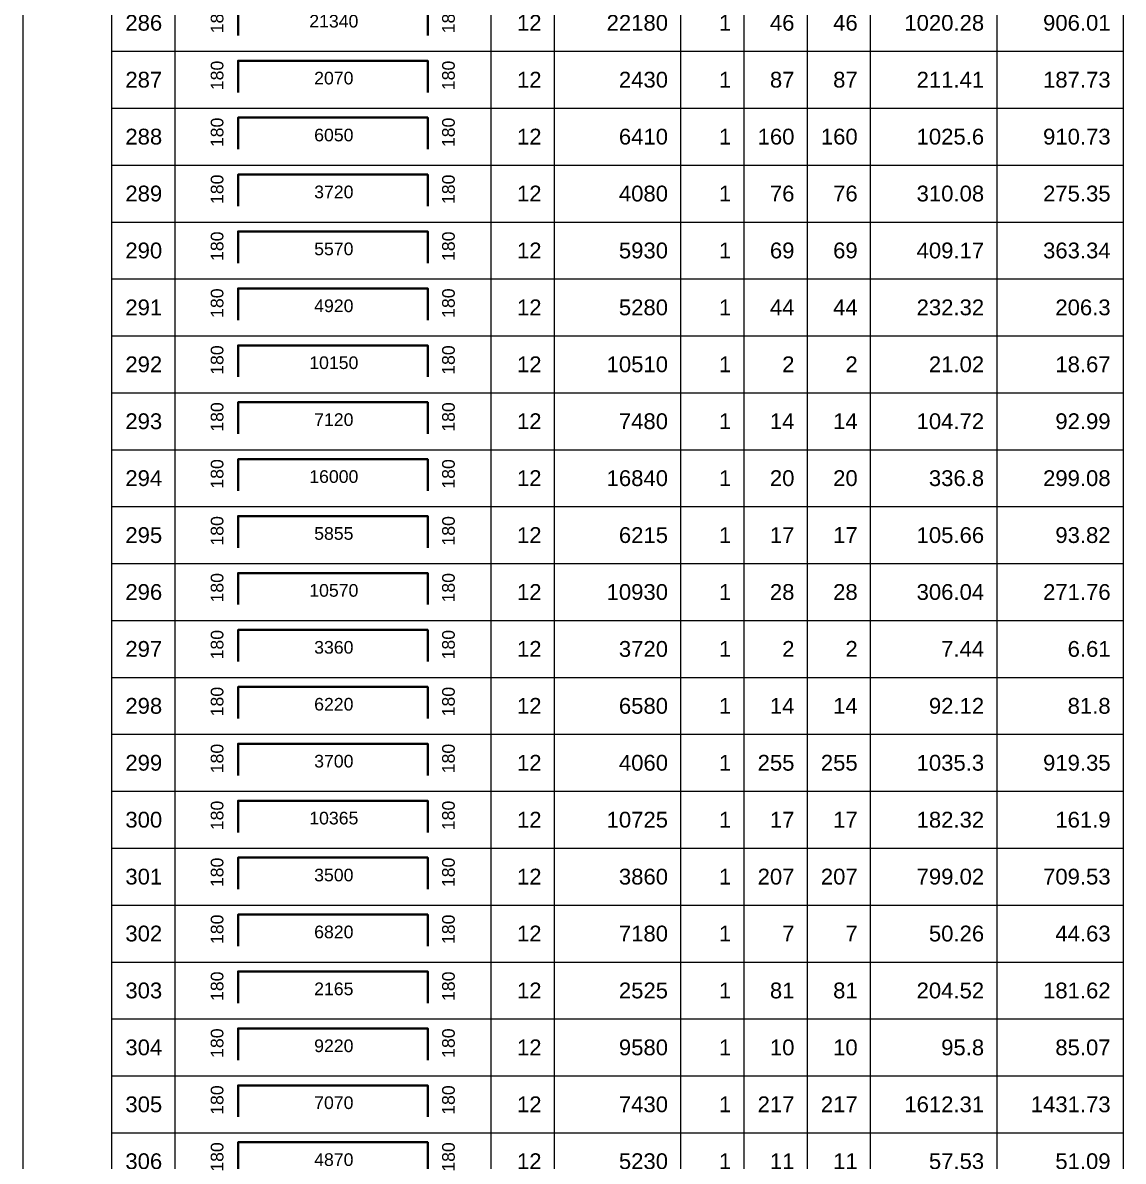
# Model space of a CAD drawing. Header units: millimetres. Extents: x -415354 to 883813, y -531490 to 486716.
# Drawn here: x 798740 to 816146, y -318640 to -300640 of the extents above; entities that cross this region are included whole.
import ezdxf
from ezdxf.enums import TextEntityAlignment as Align

# ---------------------------------------------------------------- set-up
doc = ezdxf.new("R2010")
doc.units = ezdxf.units.MM
doc.header["$MEASUREMENT"] = 0
for name, color, linetype, lineweight in [('NDC_FRAME', 7, 'Continuous', 20), ('NDC_S_REBAR', 4, 'Continuous', 35), ('NDC_S_VN TEXT', 7, 'Continuous', 20), ('NDC_Table', 3, 'Continuous', 20)]:
    doc.layers.add(name, color=color, linetype=linetype, lineweight=lineweight)
doc.styles.add('ARIAL', font='arial.ttf', dxfattribs={"width": 0.8})

# ---------------------------------------------------------------- blocks, each defined once
blk = doc.blocks.new('dang04')
at = {"layer": 'NDC_S_REBAR'}
blk.add_lwpolyline([(3405, -650), (3405, -150), (6405, -150), (6405, -650)], dxfattribs=at)
at = {"layer": 'NDC_Table'}
for p, q in [((0, 0), (0, -900)), ((1405, 0), (1405, -900)), ((2405, 0), (2405, -900)), ((7405, 0), (7405, -900)), ((8405, 0), (8405, -900)), ((10405, 0), (10405, -900)), ((11405, 0), (11405, -900)), ((12405, 0), (12405, -900)), ((13405, 0), (13405, -900)), ((15405, 0), (15405, -900)), ((17405, 0), (17405, -900)), ((1405, -900), (17405, -900))]:
    blk.add_line(p, q, dxfattribs=at)
at = {"layer": 'NDC_S_VN TEXT', "style": 'ARIAL'}
for p in [(3073, -150), (6733, -150)]:
    blk.add_attdef('D03', text='', height=200, rotation=90, dxfattribs=at).set_placement(p, align=Align.MIDDLE_RIGHT)
for p in [(2205, -450), (8205, -450), (10205, -450), (11205, -450), (12205, -450), (13205, -450), (15205, -450), (17205, -450)]:
    blk.add_attdef('D03', text='', height=250, dxfattribs=at).set_placement(p, align=Align.MIDDLE_RIGHT)
blk.add_attdef('D03', text='', height=200, dxfattribs=at).set_placement((4920, -425), align=Align.MIDDLE_CENTER)

msp = doc.modelspace()

# ---------------------------------------------------------------- block references
at = {"layer": 'NDC_FRAME'}
ref = msp.add_blockref('dang04', (798740.5, -300190.5), dxfattribs=at)
ref.add_attrib('D03', '286', dxfattribs={"layer": 'NDC_S_VN TEXT', "height": 250, "style": 'ARIAL'}).set_placement((800945.8, -300640.5), align=Align.MIDDLE_RIGHT)
ref.add_attrib('D03', '180', dxfattribs={"layer": 'NDC_S_VN TEXT', "height": 200, "rotation": 90, "style": 'ARIAL'}).set_placement((801813.8, -300340.5), align=Align.MIDDLE_RIGHT)
ref.add_attrib('D03', '21340', dxfattribs={"layer": 'NDC_S_VN TEXT', "height": 200, "style": 'ARIAL'}).set_placement((803660.1, -300615.2), align=Align.MIDDLE_CENTER)
ref.add_attrib('D03', '180', dxfattribs={"layer": 'NDC_S_VN TEXT', "height": 200, "rotation": 90, "style": 'ARIAL'}).set_placement((805473, -300340.5), align=Align.MIDDLE_RIGHT)
ref.add_attrib('D03', '12', dxfattribs={"layer": 'NDC_S_VN TEXT', "height": 250, "style": 'ARIAL'}).set_placement((806945.8, -300640.5), align=Align.MIDDLE_RIGHT)
ref.add_attrib('D03', '22180', dxfattribs={"layer": 'NDC_S_VN TEXT', "height": 250, "style": 'ARIAL'}).set_placement((808945.8, -300640.5), align=Align.MIDDLE_RIGHT)
ref.add_attrib('D03', '1', dxfattribs={"layer": 'NDC_S_VN TEXT', "height": 250, "style": 'ARIAL'}).set_placement((809945.8, -300640.5), align=Align.MIDDLE_RIGHT)
ref.add_attrib('D03', '46', dxfattribs={"layer": 'NDC_S_VN TEXT', "height": 250, "style": 'ARIAL'}).set_placement((810945.8, -300640.5), align=Align.MIDDLE_RIGHT)
ref.add_attrib('D03', '46', dxfattribs={"layer": 'NDC_S_VN TEXT', "height": 250, "style": 'ARIAL'}).set_placement((811945.8, -300640.2), align=Align.MIDDLE_RIGHT)
ref.add_attrib('D03', '1020.28', dxfattribs={"layer": 'NDC_S_VN TEXT', "height": 250, "style": 'ARIAL'}).set_placement((813945.8, -300640.5), align=Align.MIDDLE_RIGHT)
ref.add_attrib('D03', '906.01', dxfattribs={"layer": 'NDC_S_VN TEXT', "height": 250, "style": 'ARIAL'}).set_placement((815945.8, -300640.5), align=Align.MIDDLE_RIGHT)
ref = msp.add_blockref('dang04', (798740.5, -301090.5), dxfattribs=at)
ref.add_attrib('D03', '287', dxfattribs={"layer": 'NDC_S_VN TEXT', "height": 250, "style": 'ARIAL'}).set_placement((800945.8, -301540.5), align=Align.MIDDLE_RIGHT)
ref.add_attrib('D03', '180', dxfattribs={"layer": 'NDC_S_VN TEXT', "height": 200, "rotation": 90, "style": 'ARIAL'}).set_placement((801813.8, -301240.5), align=Align.MIDDLE_RIGHT)
ref.add_attrib('D03', '2070', dxfattribs={"layer": 'NDC_S_VN TEXT', "height": 200, "style": 'ARIAL'}).set_placement((803660.1, -301515.2), align=Align.MIDDLE_CENTER)
ref.add_attrib('D03', '180', dxfattribs={"layer": 'NDC_S_VN TEXT', "height": 200, "rotation": 90, "style": 'ARIAL'}).set_placement((805473, -301240.5), align=Align.MIDDLE_RIGHT)
ref.add_attrib('D03', '12', dxfattribs={"layer": 'NDC_S_VN TEXT', "height": 250, "style": 'ARIAL'}).set_placement((806945.8, -301540.5), align=Align.MIDDLE_RIGHT)
ref.add_attrib('D03', '2430', dxfattribs={"layer": 'NDC_S_VN TEXT', "height": 250, "style": 'ARIAL'}).set_placement((808945.8, -301540.5), align=Align.MIDDLE_RIGHT)
ref.add_attrib('D03', '1', dxfattribs={"layer": 'NDC_S_VN TEXT', "height": 250, "style": 'ARIAL'}).set_placement((809945.8, -301540.5), align=Align.MIDDLE_RIGHT)
ref.add_attrib('D03', '87', dxfattribs={"layer": 'NDC_S_VN TEXT', "height": 250, "style": 'ARIAL'}).set_placement((810945.8, -301540.5), align=Align.MIDDLE_RIGHT)
ref.add_attrib('D03', '87', dxfattribs={"layer": 'NDC_S_VN TEXT', "height": 250, "style": 'ARIAL'}).set_placement((811945.8, -301540.2), align=Align.MIDDLE_RIGHT)
ref.add_attrib('D03', '211.41', dxfattribs={"layer": 'NDC_S_VN TEXT', "height": 250, "style": 'ARIAL'}).set_placement((813945.8, -301540.5), align=Align.MIDDLE_RIGHT)
ref.add_attrib('D03', '187.73', dxfattribs={"layer": 'NDC_S_VN TEXT', "height": 250, "style": 'ARIAL'}).set_placement((815945.8, -301540.5), align=Align.MIDDLE_RIGHT)
ref = msp.add_blockref('dang04', (798740.5, -301990.5), dxfattribs=at)
ref.add_attrib('D03', '288', dxfattribs={"layer": 'NDC_S_VN TEXT', "height": 250, "style": 'ARIAL'}).set_placement((800945.8, -302440.5), align=Align.MIDDLE_RIGHT)
ref.add_attrib('D03', '180', dxfattribs={"layer": 'NDC_S_VN TEXT', "height": 200, "rotation": 90, "style": 'ARIAL'}).set_placement((801813.8, -302140.5), align=Align.MIDDLE_RIGHT)
ref.add_attrib('D03', '6050', dxfattribs={"layer": 'NDC_S_VN TEXT', "height": 200, "style": 'ARIAL'}).set_placement((803660.1, -302415.2), align=Align.MIDDLE_CENTER)
ref.add_attrib('D03', '180', dxfattribs={"layer": 'NDC_S_VN TEXT', "height": 200, "rotation": 90, "style": 'ARIAL'}).set_placement((805473, -302140.5), align=Align.MIDDLE_RIGHT)
ref.add_attrib('D03', '12', dxfattribs={"layer": 'NDC_S_VN TEXT', "height": 250, "style": 'ARIAL'}).set_placement((806945.8, -302440.5), align=Align.MIDDLE_RIGHT)
ref.add_attrib('D03', '6410', dxfattribs={"layer": 'NDC_S_VN TEXT', "height": 250, "style": 'ARIAL'}).set_placement((808945.8, -302440.5), align=Align.MIDDLE_RIGHT)
ref.add_attrib('D03', '1', dxfattribs={"layer": 'NDC_S_VN TEXT', "height": 250, "style": 'ARIAL'}).set_placement((809945.8, -302440.5), align=Align.MIDDLE_RIGHT)
ref.add_attrib('D03', '160', dxfattribs={"layer": 'NDC_S_VN TEXT', "height": 250, "style": 'ARIAL'}).set_placement((810945.8, -302440.5), align=Align.MIDDLE_RIGHT)
ref.add_attrib('D03', '160', dxfattribs={"layer": 'NDC_S_VN TEXT', "height": 250, "style": 'ARIAL'}).set_placement((811945.8, -302440.2), align=Align.MIDDLE_RIGHT)
ref.add_attrib('D03', '1025.6', dxfattribs={"layer": 'NDC_S_VN TEXT', "height": 250, "style": 'ARIAL'}).set_placement((813945.8, -302440.5), align=Align.MIDDLE_RIGHT)
ref.add_attrib('D03', '910.73', dxfattribs={"layer": 'NDC_S_VN TEXT', "height": 250, "style": 'ARIAL'}).set_placement((815945.8, -302440.5), align=Align.MIDDLE_RIGHT)
ref = msp.add_blockref('dang04', (798740.5, -302890.5), dxfattribs=at)
ref.add_attrib('D03', '289', dxfattribs={"layer": 'NDC_S_VN TEXT', "height": 250, "style": 'ARIAL'}).set_placement((800945.8, -303340.5), align=Align.MIDDLE_RIGHT)
ref.add_attrib('D03', '180', dxfattribs={"layer": 'NDC_S_VN TEXT', "height": 200, "rotation": 90, "style": 'ARIAL'}).set_placement((801813.8, -303040.5), align=Align.MIDDLE_RIGHT)
ref.add_attrib('D03', '3720', dxfattribs={"layer": 'NDC_S_VN TEXT', "height": 200, "style": 'ARIAL'}).set_placement((803660.1, -303315.2), align=Align.MIDDLE_CENTER)
ref.add_attrib('D03', '180', dxfattribs={"layer": 'NDC_S_VN TEXT', "height": 200, "rotation": 90, "style": 'ARIAL'}).set_placement((805473, -303040.5), align=Align.MIDDLE_RIGHT)
ref.add_attrib('D03', '12', dxfattribs={"layer": 'NDC_S_VN TEXT', "height": 250, "style": 'ARIAL'}).set_placement((806945.8, -303340.5), align=Align.MIDDLE_RIGHT)
ref.add_attrib('D03', '4080', dxfattribs={"layer": 'NDC_S_VN TEXT', "height": 250, "style": 'ARIAL'}).set_placement((808945.8, -303340.5), align=Align.MIDDLE_RIGHT)
ref.add_attrib('D03', '1', dxfattribs={"layer": 'NDC_S_VN TEXT', "height": 250, "style": 'ARIAL'}).set_placement((809945.8, -303340.5), align=Align.MIDDLE_RIGHT)
ref.add_attrib('D03', '76', dxfattribs={"layer": 'NDC_S_VN TEXT', "height": 250, "style": 'ARIAL'}).set_placement((810945.8, -303340.5), align=Align.MIDDLE_RIGHT)
ref.add_attrib('D03', '76', dxfattribs={"layer": 'NDC_S_VN TEXT', "height": 250, "style": 'ARIAL'}).set_placement((811945.8, -303340.2), align=Align.MIDDLE_RIGHT)
ref.add_attrib('D03', '310.08', dxfattribs={"layer": 'NDC_S_VN TEXT', "height": 250, "style": 'ARIAL'}).set_placement((813945.8, -303340.5), align=Align.MIDDLE_RIGHT)
ref.add_attrib('D03', '275.35', dxfattribs={"layer": 'NDC_S_VN TEXT', "height": 250, "style": 'ARIAL'}).set_placement((815945.8, -303340.5), align=Align.MIDDLE_RIGHT)
ref = msp.add_blockref('dang04', (798740.5, -303790.5), dxfattribs=at)
ref.add_attrib('D03', '290', dxfattribs={"layer": 'NDC_S_VN TEXT', "height": 250, "style": 'ARIAL'}).set_placement((800945.8, -304240.5), align=Align.MIDDLE_RIGHT)
ref.add_attrib('D03', '180', dxfattribs={"layer": 'NDC_S_VN TEXT', "height": 200, "rotation": 90, "style": 'ARIAL'}).set_placement((801813.8, -303940.5), align=Align.MIDDLE_RIGHT)
ref.add_attrib('D03', '5570', dxfattribs={"layer": 'NDC_S_VN TEXT', "height": 200, "style": 'ARIAL'}).set_placement((803660.1, -304215.2), align=Align.MIDDLE_CENTER)
ref.add_attrib('D03', '180', dxfattribs={"layer": 'NDC_S_VN TEXT', "height": 200, "rotation": 90, "style": 'ARIAL'}).set_placement((805473, -303940.5), align=Align.MIDDLE_RIGHT)
ref.add_attrib('D03', '12', dxfattribs={"layer": 'NDC_S_VN TEXT', "height": 250, "style": 'ARIAL'}).set_placement((806945.8, -304240.5), align=Align.MIDDLE_RIGHT)
ref.add_attrib('D03', '5930', dxfattribs={"layer": 'NDC_S_VN TEXT', "height": 250, "style": 'ARIAL'}).set_placement((808945.8, -304240.5), align=Align.MIDDLE_RIGHT)
ref.add_attrib('D03', '1', dxfattribs={"layer": 'NDC_S_VN TEXT', "height": 250, "style": 'ARIAL'}).set_placement((809945.8, -304240.5), align=Align.MIDDLE_RIGHT)
ref.add_attrib('D03', '69', dxfattribs={"layer": 'NDC_S_VN TEXT', "height": 250, "style": 'ARIAL'}).set_placement((810945.8, -304240.5), align=Align.MIDDLE_RIGHT)
ref.add_attrib('D03', '69', dxfattribs={"layer": 'NDC_S_VN TEXT', "height": 250, "style": 'ARIAL'}).set_placement((811945.8, -304240.2), align=Align.MIDDLE_RIGHT)
ref.add_attrib('D03', '409.17', dxfattribs={"layer": 'NDC_S_VN TEXT', "height": 250, "style": 'ARIAL'}).set_placement((813945.8, -304240.5), align=Align.MIDDLE_RIGHT)
ref.add_attrib('D03', '363.34', dxfattribs={"layer": 'NDC_S_VN TEXT', "height": 250, "style": 'ARIAL'}).set_placement((815945.8, -304240.5), align=Align.MIDDLE_RIGHT)
ref = msp.add_blockref('dang04', (798740.5, -304690.5), dxfattribs=at)
ref.add_attrib('D03', '291', dxfattribs={"layer": 'NDC_S_VN TEXT', "height": 250, "style": 'ARIAL'}).set_placement((800945.8, -305140.5), align=Align.MIDDLE_RIGHT)
ref.add_attrib('D03', '180', dxfattribs={"layer": 'NDC_S_VN TEXT', "height": 200, "rotation": 90, "style": 'ARIAL'}).set_placement((801813.8, -304840.5), align=Align.MIDDLE_RIGHT)
ref.add_attrib('D03', '4920', dxfattribs={"layer": 'NDC_S_VN TEXT', "height": 200, "style": 'ARIAL'}).set_placement((803660.1, -305115.2), align=Align.MIDDLE_CENTER)
ref.add_attrib('D03', '180', dxfattribs={"layer": 'NDC_S_VN TEXT', "height": 200, "rotation": 90, "style": 'ARIAL'}).set_placement((805473, -304840.5), align=Align.MIDDLE_RIGHT)
ref.add_attrib('D03', '12', dxfattribs={"layer": 'NDC_S_VN TEXT', "height": 250, "style": 'ARIAL'}).set_placement((806945.8, -305140.5), align=Align.MIDDLE_RIGHT)
ref.add_attrib('D03', '5280', dxfattribs={"layer": 'NDC_S_VN TEXT', "height": 250, "style": 'ARIAL'}).set_placement((808945.8, -305140.5), align=Align.MIDDLE_RIGHT)
ref.add_attrib('D03', '1', dxfattribs={"layer": 'NDC_S_VN TEXT', "height": 250, "style": 'ARIAL'}).set_placement((809945.8, -305140.5), align=Align.MIDDLE_RIGHT)
ref.add_attrib('D03', '44', dxfattribs={"layer": 'NDC_S_VN TEXT', "height": 250, "style": 'ARIAL'}).set_placement((810945.8, -305140.5), align=Align.MIDDLE_RIGHT)
ref.add_attrib('D03', '44', dxfattribs={"layer": 'NDC_S_VN TEXT', "height": 250, "style": 'ARIAL'}).set_placement((811945.8, -305140.2), align=Align.MIDDLE_RIGHT)
ref.add_attrib('D03', '232.32', dxfattribs={"layer": 'NDC_S_VN TEXT', "height": 250, "style": 'ARIAL'}).set_placement((813945.8, -305140.5), align=Align.MIDDLE_RIGHT)
ref.add_attrib('D03', '206.3', dxfattribs={"layer": 'NDC_S_VN TEXT', "height": 250, "style": 'ARIAL'}).set_placement((815945.8, -305140.5), align=Align.MIDDLE_RIGHT)
ref = msp.add_blockref('dang04', (798740.5, -305590.5), dxfattribs=at)
ref.add_attrib('D03', '292', dxfattribs={"layer": 'NDC_S_VN TEXT', "height": 250, "style": 'ARIAL'}).set_placement((800945.8, -306040.5), align=Align.MIDDLE_RIGHT)
ref.add_attrib('D03', '180', dxfattribs={"layer": 'NDC_S_VN TEXT', "height": 200, "rotation": 90, "style": 'ARIAL'}).set_placement((801813.8, -305740.5), align=Align.MIDDLE_RIGHT)
ref.add_attrib('D03', '10150', dxfattribs={"layer": 'NDC_S_VN TEXT', "height": 200, "style": 'ARIAL'}).set_placement((803660.1, -306015.2), align=Align.MIDDLE_CENTER)
ref.add_attrib('D03', '180', dxfattribs={"layer": 'NDC_S_VN TEXT', "height": 200, "rotation": 90, "style": 'ARIAL'}).set_placement((805473, -305740.5), align=Align.MIDDLE_RIGHT)
ref.add_attrib('D03', '12', dxfattribs={"layer": 'NDC_S_VN TEXT', "height": 250, "style": 'ARIAL'}).set_placement((806945.8, -306040.5), align=Align.MIDDLE_RIGHT)
ref.add_attrib('D03', '10510', dxfattribs={"layer": 'NDC_S_VN TEXT', "height": 250, "style": 'ARIAL'}).set_placement((808945.8, -306040.5), align=Align.MIDDLE_RIGHT)
ref.add_attrib('D03', '1', dxfattribs={"layer": 'NDC_S_VN TEXT', "height": 250, "style": 'ARIAL'}).set_placement((809945.8, -306040.5), align=Align.MIDDLE_RIGHT)
ref.add_attrib('D03', '2', dxfattribs={"layer": 'NDC_S_VN TEXT', "height": 250, "style": 'ARIAL'}).set_placement((810945.8, -306040.5), align=Align.MIDDLE_RIGHT)
ref.add_attrib('D03', '2', dxfattribs={"layer": 'NDC_S_VN TEXT', "height": 250, "style": 'ARIAL'}).set_placement((811945.8, -306040.2), align=Align.MIDDLE_RIGHT)
ref.add_attrib('D03', '21.02', dxfattribs={"layer": 'NDC_S_VN TEXT', "height": 250, "style": 'ARIAL'}).set_placement((813945.8, -306040.5), align=Align.MIDDLE_RIGHT)
ref.add_attrib('D03', '18.67', dxfattribs={"layer": 'NDC_S_VN TEXT', "height": 250, "style": 'ARIAL'}).set_placement((815945.8, -306040.5), align=Align.MIDDLE_RIGHT)
ref = msp.add_blockref('dang04', (798740.5, -306490.5), dxfattribs=at)
ref.add_attrib('D03', '293', dxfattribs={"layer": 'NDC_S_VN TEXT', "height": 250, "style": 'ARIAL'}).set_placement((800945.8, -306940.5), align=Align.MIDDLE_RIGHT)
ref.add_attrib('D03', '180', dxfattribs={"layer": 'NDC_S_VN TEXT', "height": 200, "rotation": 90, "style": 'ARIAL'}).set_placement((801813.8, -306640.5), align=Align.MIDDLE_RIGHT)
ref.add_attrib('D03', '7120', dxfattribs={"layer": 'NDC_S_VN TEXT', "height": 200, "style": 'ARIAL'}).set_placement((803660.1, -306915.2), align=Align.MIDDLE_CENTER)
ref.add_attrib('D03', '180', dxfattribs={"layer": 'NDC_S_VN TEXT', "height": 200, "rotation": 90, "style": 'ARIAL'}).set_placement((805473, -306640.5), align=Align.MIDDLE_RIGHT)
ref.add_attrib('D03', '12', dxfattribs={"layer": 'NDC_S_VN TEXT', "height": 250, "style": 'ARIAL'}).set_placement((806945.8, -306940.5), align=Align.MIDDLE_RIGHT)
ref.add_attrib('D03', '7480', dxfattribs={"layer": 'NDC_S_VN TEXT', "height": 250, "style": 'ARIAL'}).set_placement((808945.8, -306940.5), align=Align.MIDDLE_RIGHT)
ref.add_attrib('D03', '1', dxfattribs={"layer": 'NDC_S_VN TEXT', "height": 250, "style": 'ARIAL'}).set_placement((809945.8, -306940.5), align=Align.MIDDLE_RIGHT)
ref.add_attrib('D03', '14', dxfattribs={"layer": 'NDC_S_VN TEXT', "height": 250, "style": 'ARIAL'}).set_placement((810945.8, -306940.5), align=Align.MIDDLE_RIGHT)
ref.add_attrib('D03', '14', dxfattribs={"layer": 'NDC_S_VN TEXT', "height": 250, "style": 'ARIAL'}).set_placement((811945.8, -306940.2), align=Align.MIDDLE_RIGHT)
ref.add_attrib('D03', '104.72', dxfattribs={"layer": 'NDC_S_VN TEXT', "height": 250, "style": 'ARIAL'}).set_placement((813945.8, -306940.5), align=Align.MIDDLE_RIGHT)
ref.add_attrib('D03', '92.99', dxfattribs={"layer": 'NDC_S_VN TEXT', "height": 250, "style": 'ARIAL'}).set_placement((815945.8, -306940.5), align=Align.MIDDLE_RIGHT)
ref = msp.add_blockref('dang04', (798740.5, -307390.5), dxfattribs=at)
ref.add_attrib('D03', '294', dxfattribs={"layer": 'NDC_S_VN TEXT', "height": 250, "style": 'ARIAL'}).set_placement((800945.8, -307840.5), align=Align.MIDDLE_RIGHT)
ref.add_attrib('D03', '180', dxfattribs={"layer": 'NDC_S_VN TEXT', "height": 200, "rotation": 90, "style": 'ARIAL'}).set_placement((801813.8, -307540.5), align=Align.MIDDLE_RIGHT)
ref.add_attrib('D03', '16000', dxfattribs={"layer": 'NDC_S_VN TEXT', "height": 200, "style": 'ARIAL'}).set_placement((803660.1, -307815.2), align=Align.MIDDLE_CENTER)
ref.add_attrib('D03', '180', dxfattribs={"layer": 'NDC_S_VN TEXT', "height": 200, "rotation": 90, "style": 'ARIAL'}).set_placement((805473, -307540.5), align=Align.MIDDLE_RIGHT)
ref.add_attrib('D03', '12', dxfattribs={"layer": 'NDC_S_VN TEXT', "height": 250, "style": 'ARIAL'}).set_placement((806945.8, -307840.5), align=Align.MIDDLE_RIGHT)
ref.add_attrib('D03', '16840', dxfattribs={"layer": 'NDC_S_VN TEXT', "height": 250, "style": 'ARIAL'}).set_placement((808945.8, -307840.5), align=Align.MIDDLE_RIGHT)
ref.add_attrib('D03', '1', dxfattribs={"layer": 'NDC_S_VN TEXT', "height": 250, "style": 'ARIAL'}).set_placement((809945.8, -307840.5), align=Align.MIDDLE_RIGHT)
ref.add_attrib('D03', '20', dxfattribs={"layer": 'NDC_S_VN TEXT', "height": 250, "style": 'ARIAL'}).set_placement((810945.8, -307840.5), align=Align.MIDDLE_RIGHT)
ref.add_attrib('D03', '20', dxfattribs={"layer": 'NDC_S_VN TEXT', "height": 250, "style": 'ARIAL'}).set_placement((811945.8, -307840.2), align=Align.MIDDLE_RIGHT)
ref.add_attrib('D03', '336.8', dxfattribs={"layer": 'NDC_S_VN TEXT', "height": 250, "style": 'ARIAL'}).set_placement((813945.8, -307840.5), align=Align.MIDDLE_RIGHT)
ref.add_attrib('D03', '299.08', dxfattribs={"layer": 'NDC_S_VN TEXT', "height": 250, "style": 'ARIAL'}).set_placement((815945.8, -307840.5), align=Align.MIDDLE_RIGHT)
ref = msp.add_blockref('dang04', (798740.5, -308290.5), dxfattribs=at)
ref.add_attrib('D03', '295', dxfattribs={"layer": 'NDC_S_VN TEXT', "height": 250, "style": 'ARIAL'}).set_placement((800945.8, -308740.5), align=Align.MIDDLE_RIGHT)
ref.add_attrib('D03', '180', dxfattribs={"layer": 'NDC_S_VN TEXT', "height": 200, "rotation": 90, "style": 'ARIAL'}).set_placement((801813.8, -308440.5), align=Align.MIDDLE_RIGHT)
ref.add_attrib('D03', '5855', dxfattribs={"layer": 'NDC_S_VN TEXT', "height": 200, "style": 'ARIAL'}).set_placement((803660.1, -308715.2), align=Align.MIDDLE_CENTER)
ref.add_attrib('D03', '180', dxfattribs={"layer": 'NDC_S_VN TEXT', "height": 200, "rotation": 90, "style": 'ARIAL'}).set_placement((805473, -308440.5), align=Align.MIDDLE_RIGHT)
ref.add_attrib('D03', '12', dxfattribs={"layer": 'NDC_S_VN TEXT', "height": 250, "style": 'ARIAL'}).set_placement((806945.8, -308740.5), align=Align.MIDDLE_RIGHT)
ref.add_attrib('D03', '6215', dxfattribs={"layer": 'NDC_S_VN TEXT', "height": 250, "style": 'ARIAL'}).set_placement((808945.8, -308740.5), align=Align.MIDDLE_RIGHT)
ref.add_attrib('D03', '1', dxfattribs={"layer": 'NDC_S_VN TEXT', "height": 250, "style": 'ARIAL'}).set_placement((809945.8, -308740.5), align=Align.MIDDLE_RIGHT)
ref.add_attrib('D03', '17', dxfattribs={"layer": 'NDC_S_VN TEXT', "height": 250, "style": 'ARIAL'}).set_placement((810945.8, -308740.5), align=Align.MIDDLE_RIGHT)
ref.add_attrib('D03', '17', dxfattribs={"layer": 'NDC_S_VN TEXT', "height": 250, "style": 'ARIAL'}).set_placement((811945.8, -308740.2), align=Align.MIDDLE_RIGHT)
ref.add_attrib('D03', '105.66', dxfattribs={"layer": 'NDC_S_VN TEXT', "height": 250, "style": 'ARIAL'}).set_placement((813945.8, -308740.5), align=Align.MIDDLE_RIGHT)
ref.add_attrib('D03', '93.82', dxfattribs={"layer": 'NDC_S_VN TEXT', "height": 250, "style": 'ARIAL'}).set_placement((815945.8, -308740.5), align=Align.MIDDLE_RIGHT)
ref = msp.add_blockref('dang04', (798740.5, -309190.5), dxfattribs=at)
ref.add_attrib('D03', '296', dxfattribs={"layer": 'NDC_S_VN TEXT', "height": 250, "style": 'ARIAL'}).set_placement((800945.8, -309640.5), align=Align.MIDDLE_RIGHT)
ref.add_attrib('D03', '180', dxfattribs={"layer": 'NDC_S_VN TEXT', "height": 200, "rotation": 90, "style": 'ARIAL'}).set_placement((801813.8, -309340.5), align=Align.MIDDLE_RIGHT)
ref.add_attrib('D03', '10570', dxfattribs={"layer": 'NDC_S_VN TEXT', "height": 200, "style": 'ARIAL'}).set_placement((803660.1, -309615.2), align=Align.MIDDLE_CENTER)
ref.add_attrib('D03', '180', dxfattribs={"layer": 'NDC_S_VN TEXT', "height": 200, "rotation": 90, "style": 'ARIAL'}).set_placement((805473, -309340.5), align=Align.MIDDLE_RIGHT)
ref.add_attrib('D03', '12', dxfattribs={"layer": 'NDC_S_VN TEXT', "height": 250, "style": 'ARIAL'}).set_placement((806945.8, -309640.5), align=Align.MIDDLE_RIGHT)
ref.add_attrib('D03', '10930', dxfattribs={"layer": 'NDC_S_VN TEXT', "height": 250, "style": 'ARIAL'}).set_placement((808945.8, -309640.5), align=Align.MIDDLE_RIGHT)
ref.add_attrib('D03', '1', dxfattribs={"layer": 'NDC_S_VN TEXT', "height": 250, "style": 'ARIAL'}).set_placement((809945.8, -309640.5), align=Align.MIDDLE_RIGHT)
ref.add_attrib('D03', '28', dxfattribs={"layer": 'NDC_S_VN TEXT', "height": 250, "style": 'ARIAL'}).set_placement((810945.8, -309640.5), align=Align.MIDDLE_RIGHT)
ref.add_attrib('D03', '28', dxfattribs={"layer": 'NDC_S_VN TEXT', "height": 250, "style": 'ARIAL'}).set_placement((811945.8, -309640.2), align=Align.MIDDLE_RIGHT)
ref.add_attrib('D03', '306.04', dxfattribs={"layer": 'NDC_S_VN TEXT', "height": 250, "style": 'ARIAL'}).set_placement((813945.8, -309640.5), align=Align.MIDDLE_RIGHT)
ref.add_attrib('D03', '271.76', dxfattribs={"layer": 'NDC_S_VN TEXT', "height": 250, "style": 'ARIAL'}).set_placement((815945.8, -309640.5), align=Align.MIDDLE_RIGHT)
ref = msp.add_blockref('dang04', (798740.5, -310090.5), dxfattribs=at)
ref.add_attrib('D03', '297', dxfattribs={"layer": 'NDC_S_VN TEXT', "height": 250, "style": 'ARIAL'}).set_placement((800945.8, -310540.5), align=Align.MIDDLE_RIGHT)
ref.add_attrib('D03', '180', dxfattribs={"layer": 'NDC_S_VN TEXT', "height": 200, "rotation": 90, "style": 'ARIAL'}).set_placement((801813.8, -310240.5), align=Align.MIDDLE_RIGHT)
ref.add_attrib('D03', '3360', dxfattribs={"layer": 'NDC_S_VN TEXT', "height": 200, "style": 'ARIAL'}).set_placement((803660.1, -310515.2), align=Align.MIDDLE_CENTER)
ref.add_attrib('D03', '180', dxfattribs={"layer": 'NDC_S_VN TEXT', "height": 200, "rotation": 90, "style": 'ARIAL'}).set_placement((805473, -310240.5), align=Align.MIDDLE_RIGHT)
ref.add_attrib('D03', '12', dxfattribs={"layer": 'NDC_S_VN TEXT', "height": 250, "style": 'ARIAL'}).set_placement((806945.8, -310540.5), align=Align.MIDDLE_RIGHT)
ref.add_attrib('D03', '3720', dxfattribs={"layer": 'NDC_S_VN TEXT', "height": 250, "style": 'ARIAL'}).set_placement((808945.8, -310540.5), align=Align.MIDDLE_RIGHT)
ref.add_attrib('D03', '1', dxfattribs={"layer": 'NDC_S_VN TEXT', "height": 250, "style": 'ARIAL'}).set_placement((809945.8, -310540.5), align=Align.MIDDLE_RIGHT)
ref.add_attrib('D03', '2', dxfattribs={"layer": 'NDC_S_VN TEXT', "height": 250, "style": 'ARIAL'}).set_placement((810945.8, -310540.5), align=Align.MIDDLE_RIGHT)
ref.add_attrib('D03', '2', dxfattribs={"layer": 'NDC_S_VN TEXT', "height": 250, "style": 'ARIAL'}).set_placement((811945.8, -310540.2), align=Align.MIDDLE_RIGHT)
ref.add_attrib('D03', '7.44', dxfattribs={"layer": 'NDC_S_VN TEXT', "height": 250, "style": 'ARIAL'}).set_placement((813945.8, -310540.5), align=Align.MIDDLE_RIGHT)
ref.add_attrib('D03', '6.61', dxfattribs={"layer": 'NDC_S_VN TEXT', "height": 250, "style": 'ARIAL'}).set_placement((815945.8, -310540.5), align=Align.MIDDLE_RIGHT)
ref = msp.add_blockref('dang04', (798740.5, -310990.5), dxfattribs=at)
ref.add_attrib('D03', '298', dxfattribs={"layer": 'NDC_S_VN TEXT', "height": 250, "style": 'ARIAL'}).set_placement((800945.8, -311440.5), align=Align.MIDDLE_RIGHT)
ref.add_attrib('D03', '180', dxfattribs={"layer": 'NDC_S_VN TEXT', "height": 200, "rotation": 90, "style": 'ARIAL'}).set_placement((801813.8, -311140.5), align=Align.MIDDLE_RIGHT)
ref.add_attrib('D03', '6220', dxfattribs={"layer": 'NDC_S_VN TEXT', "height": 200, "style": 'ARIAL'}).set_placement((803660.1, -311415.2), align=Align.MIDDLE_CENTER)
ref.add_attrib('D03', '180', dxfattribs={"layer": 'NDC_S_VN TEXT', "height": 200, "rotation": 90, "style": 'ARIAL'}).set_placement((805473, -311140.5), align=Align.MIDDLE_RIGHT)
ref.add_attrib('D03', '12', dxfattribs={"layer": 'NDC_S_VN TEXT', "height": 250, "style": 'ARIAL'}).set_placement((806945.8, -311440.5), align=Align.MIDDLE_RIGHT)
ref.add_attrib('D03', '6580', dxfattribs={"layer": 'NDC_S_VN TEXT', "height": 250, "style": 'ARIAL'}).set_placement((808945.8, -311440.5), align=Align.MIDDLE_RIGHT)
ref.add_attrib('D03', '1', dxfattribs={"layer": 'NDC_S_VN TEXT', "height": 250, "style": 'ARIAL'}).set_placement((809945.8, -311440.5), align=Align.MIDDLE_RIGHT)
ref.add_attrib('D03', '14', dxfattribs={"layer": 'NDC_S_VN TEXT', "height": 250, "style": 'ARIAL'}).set_placement((810945.8, -311440.5), align=Align.MIDDLE_RIGHT)
ref.add_attrib('D03', '14', dxfattribs={"layer": 'NDC_S_VN TEXT', "height": 250, "style": 'ARIAL'}).set_placement((811945.8, -311440.2), align=Align.MIDDLE_RIGHT)
ref.add_attrib('D03', '92.12', dxfattribs={"layer": 'NDC_S_VN TEXT', "height": 250, "style": 'ARIAL'}).set_placement((813945.8, -311440.5), align=Align.MIDDLE_RIGHT)
ref.add_attrib('D03', '81.8', dxfattribs={"layer": 'NDC_S_VN TEXT', "height": 250, "style": 'ARIAL'}).set_placement((815945.8, -311440.5), align=Align.MIDDLE_RIGHT)
ref = msp.add_blockref('dang04', (798740.5, -311890.5), dxfattribs=at)
ref.add_attrib('D03', '299', dxfattribs={"layer": 'NDC_S_VN TEXT', "height": 250, "style": 'ARIAL'}).set_placement((800945.8, -312340.5), align=Align.MIDDLE_RIGHT)
ref.add_attrib('D03', '180', dxfattribs={"layer": 'NDC_S_VN TEXT', "height": 200, "rotation": 90, "style": 'ARIAL'}).set_placement((801813.8, -312040.5), align=Align.MIDDLE_RIGHT)
ref.add_attrib('D03', '3700', dxfattribs={"layer": 'NDC_S_VN TEXT', "height": 200, "style": 'ARIAL'}).set_placement((803660.1, -312315.2), align=Align.MIDDLE_CENTER)
ref.add_attrib('D03', '180', dxfattribs={"layer": 'NDC_S_VN TEXT', "height": 200, "rotation": 90, "style": 'ARIAL'}).set_placement((805473, -312040.5), align=Align.MIDDLE_RIGHT)
ref.add_attrib('D03', '12', dxfattribs={"layer": 'NDC_S_VN TEXT', "height": 250, "style": 'ARIAL'}).set_placement((806945.8, -312340.5), align=Align.MIDDLE_RIGHT)
ref.add_attrib('D03', '4060', dxfattribs={"layer": 'NDC_S_VN TEXT', "height": 250, "style": 'ARIAL'}).set_placement((808945.8, -312340.5), align=Align.MIDDLE_RIGHT)
ref.add_attrib('D03', '1', dxfattribs={"layer": 'NDC_S_VN TEXT', "height": 250, "style": 'ARIAL'}).set_placement((809945.8, -312340.5), align=Align.MIDDLE_RIGHT)
ref.add_attrib('D03', '255', dxfattribs={"layer": 'NDC_S_VN TEXT', "height": 250, "style": 'ARIAL'}).set_placement((810945.8, -312340.5), align=Align.MIDDLE_RIGHT)
ref.add_attrib('D03', '255', dxfattribs={"layer": 'NDC_S_VN TEXT', "height": 250, "style": 'ARIAL'}).set_placement((811945.8, -312340.2), align=Align.MIDDLE_RIGHT)
ref.add_attrib('D03', '1035.3', dxfattribs={"layer": 'NDC_S_VN TEXT', "height": 250, "style": 'ARIAL'}).set_placement((813945.8, -312340.5), align=Align.MIDDLE_RIGHT)
ref.add_attrib('D03', '919.35', dxfattribs={"layer": 'NDC_S_VN TEXT', "height": 250, "style": 'ARIAL'}).set_placement((815945.8, -312340.5), align=Align.MIDDLE_RIGHT)
ref = msp.add_blockref('dang04', (798740.5, -312790.5), dxfattribs=at)
ref.add_attrib('D03', '300', dxfattribs={"layer": 'NDC_S_VN TEXT', "height": 250, "style": 'ARIAL'}).set_placement((800945.8, -313240.5), align=Align.MIDDLE_RIGHT)
ref.add_attrib('D03', '180', dxfattribs={"layer": 'NDC_S_VN TEXT', "height": 200, "rotation": 90, "style": 'ARIAL'}).set_placement((801813.8, -312940.5), align=Align.MIDDLE_RIGHT)
ref.add_attrib('D03', '10365', dxfattribs={"layer": 'NDC_S_VN TEXT', "height": 200, "style": 'ARIAL'}).set_placement((803660.1, -313215.2), align=Align.MIDDLE_CENTER)
ref.add_attrib('D03', '180', dxfattribs={"layer": 'NDC_S_VN TEXT', "height": 200, "rotation": 90, "style": 'ARIAL'}).set_placement((805473, -312940.5), align=Align.MIDDLE_RIGHT)
ref.add_attrib('D03', '12', dxfattribs={"layer": 'NDC_S_VN TEXT', "height": 250, "style": 'ARIAL'}).set_placement((806945.8, -313240.5), align=Align.MIDDLE_RIGHT)
ref.add_attrib('D03', '10725', dxfattribs={"layer": 'NDC_S_VN TEXT', "height": 250, "style": 'ARIAL'}).set_placement((808945.8, -313240.5), align=Align.MIDDLE_RIGHT)
ref.add_attrib('D03', '1', dxfattribs={"layer": 'NDC_S_VN TEXT', "height": 250, "style": 'ARIAL'}).set_placement((809945.8, -313240.5), align=Align.MIDDLE_RIGHT)
ref.add_attrib('D03', '17', dxfattribs={"layer": 'NDC_S_VN TEXT', "height": 250, "style": 'ARIAL'}).set_placement((810945.8, -313240.5), align=Align.MIDDLE_RIGHT)
ref.add_attrib('D03', '17', dxfattribs={"layer": 'NDC_S_VN TEXT', "height": 250, "style": 'ARIAL'}).set_placement((811945.8, -313240.2), align=Align.MIDDLE_RIGHT)
ref.add_attrib('D03', '182.32', dxfattribs={"layer": 'NDC_S_VN TEXT', "height": 250, "style": 'ARIAL'}).set_placement((813945.8, -313240.5), align=Align.MIDDLE_RIGHT)
ref.add_attrib('D03', '161.9', dxfattribs={"layer": 'NDC_S_VN TEXT', "height": 250, "style": 'ARIAL'}).set_placement((815945.8, -313240.5), align=Align.MIDDLE_RIGHT)
ref = msp.add_blockref('dang04', (798740.5, -313690.5), dxfattribs=at)
ref.add_attrib('D03', '301', dxfattribs={"layer": 'NDC_S_VN TEXT', "height": 250, "style": 'ARIAL'}).set_placement((800945.8, -314140.5), align=Align.MIDDLE_RIGHT)
ref.add_attrib('D03', '180', dxfattribs={"layer": 'NDC_S_VN TEXT', "height": 200, "rotation": 90, "style": 'ARIAL'}).set_placement((801813.8, -313840.5), align=Align.MIDDLE_RIGHT)
ref.add_attrib('D03', '3500', dxfattribs={"layer": 'NDC_S_VN TEXT', "height": 200, "style": 'ARIAL'}).set_placement((803660.1, -314115.2), align=Align.MIDDLE_CENTER)
ref.add_attrib('D03', '180', dxfattribs={"layer": 'NDC_S_VN TEXT', "height": 200, "rotation": 90, "style": 'ARIAL'}).set_placement((805473, -313840.5), align=Align.MIDDLE_RIGHT)
ref.add_attrib('D03', '12', dxfattribs={"layer": 'NDC_S_VN TEXT', "height": 250, "style": 'ARIAL'}).set_placement((806945.8, -314140.5), align=Align.MIDDLE_RIGHT)
ref.add_attrib('D03', '3860', dxfattribs={"layer": 'NDC_S_VN TEXT', "height": 250, "style": 'ARIAL'}).set_placement((808945.8, -314140.5), align=Align.MIDDLE_RIGHT)
ref.add_attrib('D03', '1', dxfattribs={"layer": 'NDC_S_VN TEXT', "height": 250, "style": 'ARIAL'}).set_placement((809945.8, -314140.5), align=Align.MIDDLE_RIGHT)
ref.add_attrib('D03', '207', dxfattribs={"layer": 'NDC_S_VN TEXT', "height": 250, "style": 'ARIAL'}).set_placement((810945.8, -314140.5), align=Align.MIDDLE_RIGHT)
ref.add_attrib('D03', '207', dxfattribs={"layer": 'NDC_S_VN TEXT', "height": 250, "style": 'ARIAL'}).set_placement((811945.8, -314140.2), align=Align.MIDDLE_RIGHT)
ref.add_attrib('D03', '799.02', dxfattribs={"layer": 'NDC_S_VN TEXT', "height": 250, "style": 'ARIAL'}).set_placement((813945.8, -314140.5), align=Align.MIDDLE_RIGHT)
ref.add_attrib('D03', '709.53', dxfattribs={"layer": 'NDC_S_VN TEXT', "height": 250, "style": 'ARIAL'}).set_placement((815945.8, -314140.5), align=Align.MIDDLE_RIGHT)
ref = msp.add_blockref('dang04', (798740.5, -314590.5), dxfattribs=at)
ref.add_attrib('D03', '302', dxfattribs={"layer": 'NDC_S_VN TEXT', "height": 250, "style": 'ARIAL'}).set_placement((800945.8, -315040.5), align=Align.MIDDLE_RIGHT)
ref.add_attrib('D03', '180', dxfattribs={"layer": 'NDC_S_VN TEXT', "height": 200, "rotation": 90, "style": 'ARIAL'}).set_placement((801813.8, -314740.5), align=Align.MIDDLE_RIGHT)
ref.add_attrib('D03', '6820', dxfattribs={"layer": 'NDC_S_VN TEXT', "height": 200, "style": 'ARIAL'}).set_placement((803660.1, -315015.2), align=Align.MIDDLE_CENTER)
ref.add_attrib('D03', '180', dxfattribs={"layer": 'NDC_S_VN TEXT', "height": 200, "rotation": 90, "style": 'ARIAL'}).set_placement((805473, -314740.5), align=Align.MIDDLE_RIGHT)
ref.add_attrib('D03', '12', dxfattribs={"layer": 'NDC_S_VN TEXT', "height": 250, "style": 'ARIAL'}).set_placement((806945.8, -315040.5), align=Align.MIDDLE_RIGHT)
ref.add_attrib('D03', '7180', dxfattribs={"layer": 'NDC_S_VN TEXT', "height": 250, "style": 'ARIAL'}).set_placement((808945.8, -315040.5), align=Align.MIDDLE_RIGHT)
ref.add_attrib('D03', '1', dxfattribs={"layer": 'NDC_S_VN TEXT', "height": 250, "style": 'ARIAL'}).set_placement((809945.8, -315040.5), align=Align.MIDDLE_RIGHT)
ref.add_attrib('D03', '7', dxfattribs={"layer": 'NDC_S_VN TEXT', "height": 250, "style": 'ARIAL'}).set_placement((810945.8, -315040.5), align=Align.MIDDLE_RIGHT)
ref.add_attrib('D03', '7', dxfattribs={"layer": 'NDC_S_VN TEXT', "height": 250, "style": 'ARIAL'}).set_placement((811945.8, -315040.2), align=Align.MIDDLE_RIGHT)
ref.add_attrib('D03', '50.26', dxfattribs={"layer": 'NDC_S_VN TEXT', "height": 250, "style": 'ARIAL'}).set_placement((813945.8, -315040.5), align=Align.MIDDLE_RIGHT)
ref.add_attrib('D03', '44.63', dxfattribs={"layer": 'NDC_S_VN TEXT', "height": 250, "style": 'ARIAL'}).set_placement((815945.8, -315040.5), align=Align.MIDDLE_RIGHT)
ref = msp.add_blockref('dang04', (798740.5, -315490.5), dxfattribs=at)
ref.add_attrib('D03', '303', dxfattribs={"layer": 'NDC_S_VN TEXT', "height": 250, "style": 'ARIAL'}).set_placement((800945.8, -315940.5), align=Align.MIDDLE_RIGHT)
ref.add_attrib('D03', '180', dxfattribs={"layer": 'NDC_S_VN TEXT', "height": 200, "rotation": 90, "style": 'ARIAL'}).set_placement((801813.8, -315640.5), align=Align.MIDDLE_RIGHT)
ref.add_attrib('D03', '2165', dxfattribs={"layer": 'NDC_S_VN TEXT', "height": 200, "style": 'ARIAL'}).set_placement((803660.1, -315915.2), align=Align.MIDDLE_CENTER)
ref.add_attrib('D03', '180', dxfattribs={"layer": 'NDC_S_VN TEXT', "height": 200, "rotation": 90, "style": 'ARIAL'}).set_placement((805473, -315640.5), align=Align.MIDDLE_RIGHT)
ref.add_attrib('D03', '12', dxfattribs={"layer": 'NDC_S_VN TEXT', "height": 250, "style": 'ARIAL'}).set_placement((806945.8, -315940.5), align=Align.MIDDLE_RIGHT)
ref.add_attrib('D03', '2525', dxfattribs={"layer": 'NDC_S_VN TEXT', "height": 250, "style": 'ARIAL'}).set_placement((808945.8, -315940.5), align=Align.MIDDLE_RIGHT)
ref.add_attrib('D03', '1', dxfattribs={"layer": 'NDC_S_VN TEXT', "height": 250, "style": 'ARIAL'}).set_placement((809945.8, -315940.5), align=Align.MIDDLE_RIGHT)
ref.add_attrib('D03', '81', dxfattribs={"layer": 'NDC_S_VN TEXT', "height": 250, "style": 'ARIAL'}).set_placement((810945.8, -315940.5), align=Align.MIDDLE_RIGHT)
ref.add_attrib('D03', '81', dxfattribs={"layer": 'NDC_S_VN TEXT', "height": 250, "style": 'ARIAL'}).set_placement((811945.8, -315940.2), align=Align.MIDDLE_RIGHT)
ref.add_attrib('D03', '204.52', dxfattribs={"layer": 'NDC_S_VN TEXT', "height": 250, "style": 'ARIAL'}).set_placement((813945.8, -315940.5), align=Align.MIDDLE_RIGHT)
ref.add_attrib('D03', '181.62', dxfattribs={"layer": 'NDC_S_VN TEXT', "height": 250, "style": 'ARIAL'}).set_placement((815945.8, -315940.5), align=Align.MIDDLE_RIGHT)
ref = msp.add_blockref('dang04', (798740.5, -316390.5), dxfattribs=at)
ref.add_attrib('D03', '304', dxfattribs={"layer": 'NDC_S_VN TEXT', "height": 250, "style": 'ARIAL'}).set_placement((800945.8, -316840.5), align=Align.MIDDLE_RIGHT)
ref.add_attrib('D03', '180', dxfattribs={"layer": 'NDC_S_VN TEXT', "height": 200, "rotation": 90, "style": 'ARIAL'}).set_placement((801813.8, -316540.5), align=Align.MIDDLE_RIGHT)
ref.add_attrib('D03', '9220', dxfattribs={"layer": 'NDC_S_VN TEXT', "height": 200, "style": 'ARIAL'}).set_placement((803660.1, -316815.2), align=Align.MIDDLE_CENTER)
ref.add_attrib('D03', '180', dxfattribs={"layer": 'NDC_S_VN TEXT', "height": 200, "rotation": 90, "style": 'ARIAL'}).set_placement((805473, -316540.5), align=Align.MIDDLE_RIGHT)
ref.add_attrib('D03', '12', dxfattribs={"layer": 'NDC_S_VN TEXT', "height": 250, "style": 'ARIAL'}).set_placement((806945.8, -316840.5), align=Align.MIDDLE_RIGHT)
ref.add_attrib('D03', '9580', dxfattribs={"layer": 'NDC_S_VN TEXT', "height": 250, "style": 'ARIAL'}).set_placement((808945.8, -316840.5), align=Align.MIDDLE_RIGHT)
ref.add_attrib('D03', '1', dxfattribs={"layer": 'NDC_S_VN TEXT', "height": 250, "style": 'ARIAL'}).set_placement((809945.8, -316840.5), align=Align.MIDDLE_RIGHT)
ref.add_attrib('D03', '10', dxfattribs={"layer": 'NDC_S_VN TEXT', "height": 250, "style": 'ARIAL'}).set_placement((810945.8, -316840.5), align=Align.MIDDLE_RIGHT)
ref.add_attrib('D03', '10', dxfattribs={"layer": 'NDC_S_VN TEXT', "height": 250, "style": 'ARIAL'}).set_placement((811945.8, -316840.2), align=Align.MIDDLE_RIGHT)
ref.add_attrib('D03', '95.8', dxfattribs={"layer": 'NDC_S_VN TEXT', "height": 250, "style": 'ARIAL'}).set_placement((813945.8, -316840.5), align=Align.MIDDLE_RIGHT)
ref.add_attrib('D03', '85.07', dxfattribs={"layer": 'NDC_S_VN TEXT', "height": 250, "style": 'ARIAL'}).set_placement((815945.8, -316840.5), align=Align.MIDDLE_RIGHT)
ref = msp.add_blockref('dang04', (798740.5, -317290.5), dxfattribs=at)
ref.add_attrib('D03', '305', dxfattribs={"layer": 'NDC_S_VN TEXT', "height": 250, "style": 'ARIAL'}).set_placement((800945.8, -317740.5), align=Align.MIDDLE_RIGHT)
ref.add_attrib('D03', '180', dxfattribs={"layer": 'NDC_S_VN TEXT', "height": 200, "rotation": 90, "style": 'ARIAL'}).set_placement((801813.8, -317440.5), align=Align.MIDDLE_RIGHT)
ref.add_attrib('D03', '7070', dxfattribs={"layer": 'NDC_S_VN TEXT', "height": 200, "style": 'ARIAL'}).set_placement((803660.1, -317715.2), align=Align.MIDDLE_CENTER)
ref.add_attrib('D03', '180', dxfattribs={"layer": 'NDC_S_VN TEXT', "height": 200, "rotation": 90, "style": 'ARIAL'}).set_placement((805473, -317440.5), align=Align.MIDDLE_RIGHT)
ref.add_attrib('D03', '12', dxfattribs={"layer": 'NDC_S_VN TEXT', "height": 250, "style": 'ARIAL'}).set_placement((806945.8, -317740.5), align=Align.MIDDLE_RIGHT)
ref.add_attrib('D03', '7430', dxfattribs={"layer": 'NDC_S_VN TEXT', "height": 250, "style": 'ARIAL'}).set_placement((808945.8, -317740.5), align=Align.MIDDLE_RIGHT)
ref.add_attrib('D03', '1', dxfattribs={"layer": 'NDC_S_VN TEXT', "height": 250, "style": 'ARIAL'}).set_placement((809945.8, -317740.5), align=Align.MIDDLE_RIGHT)
ref.add_attrib('D03', '217', dxfattribs={"layer": 'NDC_S_VN TEXT', "height": 250, "style": 'ARIAL'}).set_placement((810945.8, -317740.5), align=Align.MIDDLE_RIGHT)
ref.add_attrib('D03', '217', dxfattribs={"layer": 'NDC_S_VN TEXT', "height": 250, "style": 'ARIAL'}).set_placement((811945.8, -317740.2), align=Align.MIDDLE_RIGHT)
ref.add_attrib('D03', '1612.31', dxfattribs={"layer": 'NDC_S_VN TEXT', "height": 250, "style": 'ARIAL'}).set_placement((813945.8, -317740.5), align=Align.MIDDLE_RIGHT)
ref.add_attrib('D03', '1431.73', dxfattribs={"layer": 'NDC_S_VN TEXT', "height": 250, "style": 'ARIAL'}).set_placement((815945.8, -317740.5), align=Align.MIDDLE_RIGHT)
ref = msp.add_blockref('dang04', (798740.5, -318190.5), dxfattribs=at)
ref.add_attrib('D03', '306', dxfattribs={"layer": 'NDC_S_VN TEXT', "height": 250, "style": 'ARIAL'}).set_placement((800945.8, -318640.5), align=Align.MIDDLE_RIGHT)
ref.add_attrib('D03', '180', dxfattribs={"layer": 'NDC_S_VN TEXT', "height": 200, "rotation": 90, "style": 'ARIAL'}).set_placement((801813.8, -318340.5), align=Align.MIDDLE_RIGHT)
ref.add_attrib('D03', '4870', dxfattribs={"layer": 'NDC_S_VN TEXT', "height": 200, "style": 'ARIAL'}).set_placement((803660.1, -318615.2), align=Align.MIDDLE_CENTER)
ref.add_attrib('D03', '180', dxfattribs={"layer": 'NDC_S_VN TEXT', "height": 200, "rotation": 90, "style": 'ARIAL'}).set_placement((805473, -318340.5), align=Align.MIDDLE_RIGHT)
ref.add_attrib('D03', '12', dxfattribs={"layer": 'NDC_S_VN TEXT', "height": 250, "style": 'ARIAL'}).set_placement((806945.8, -318640.5), align=Align.MIDDLE_RIGHT)
ref.add_attrib('D03', '5230', dxfattribs={"layer": 'NDC_S_VN TEXT', "height": 250, "style": 'ARIAL'}).set_placement((808945.8, -318640.5), align=Align.MIDDLE_RIGHT)
ref.add_attrib('D03', '1', dxfattribs={"layer": 'NDC_S_VN TEXT', "height": 250, "style": 'ARIAL'}).set_placement((809945.8, -318640.5), align=Align.MIDDLE_RIGHT)
ref.add_attrib('D03', '11', dxfattribs={"layer": 'NDC_S_VN TEXT', "height": 250, "style": 'ARIAL'}).set_placement((810945.8, -318640.5), align=Align.MIDDLE_RIGHT)
ref.add_attrib('D03', '11', dxfattribs={"layer": 'NDC_S_VN TEXT', "height": 250, "style": 'ARIAL'}).set_placement((811945.8, -318640.2), align=Align.MIDDLE_RIGHT)
ref.add_attrib('D03', '57.53', dxfattribs={"layer": 'NDC_S_VN TEXT', "height": 250, "style": 'ARIAL'}).set_placement((813945.8, -318640.5), align=Align.MIDDLE_RIGHT)
ref.add_attrib('D03', '51.09', dxfattribs={"layer": 'NDC_S_VN TEXT', "height": 250, "style": 'ARIAL'}).set_placement((815945.8, -318640.5), align=Align.MIDDLE_RIGHT)

doc.saveas('drawing.dxf')
